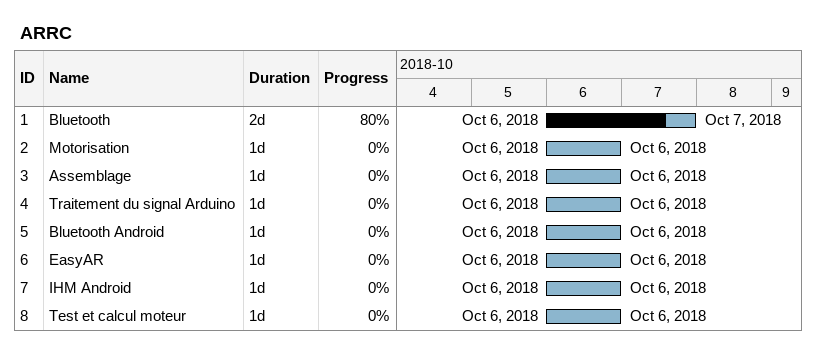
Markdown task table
ARRC

| ID | Task | Duration | Start | Finish | % complete |
|---|---|---|---|---|---|
| 1 | Bluetooth | 2d | 2018-10-06 | 2018-10-07 | 80 |
| 2 | Motorisation | 1d | 2018-10-06 | 2018-10-06 | 0 |
| 3 | Assemblage | 1d | 2018-10-06 | 2018-10-06 | 0 |
| 4 | Traitement du signal Arduino | 1d | 2018-10-06 | 2018-10-06 | 0 |
| 5 | Bluetooth Android | 1d | 2018-10-06 | 2018-10-06 | 0 |
| 6 | EasyAR | 1d | 2018-10-06 | 2018-10-06 | 0 |
| 7 | IHM Android | 1d | 2018-10-06 | 2018-10-06 | 0 |
| 8 | Test et calcul moteur | 1d | 2018-10-06 | 2018-10-06 | 0 |
